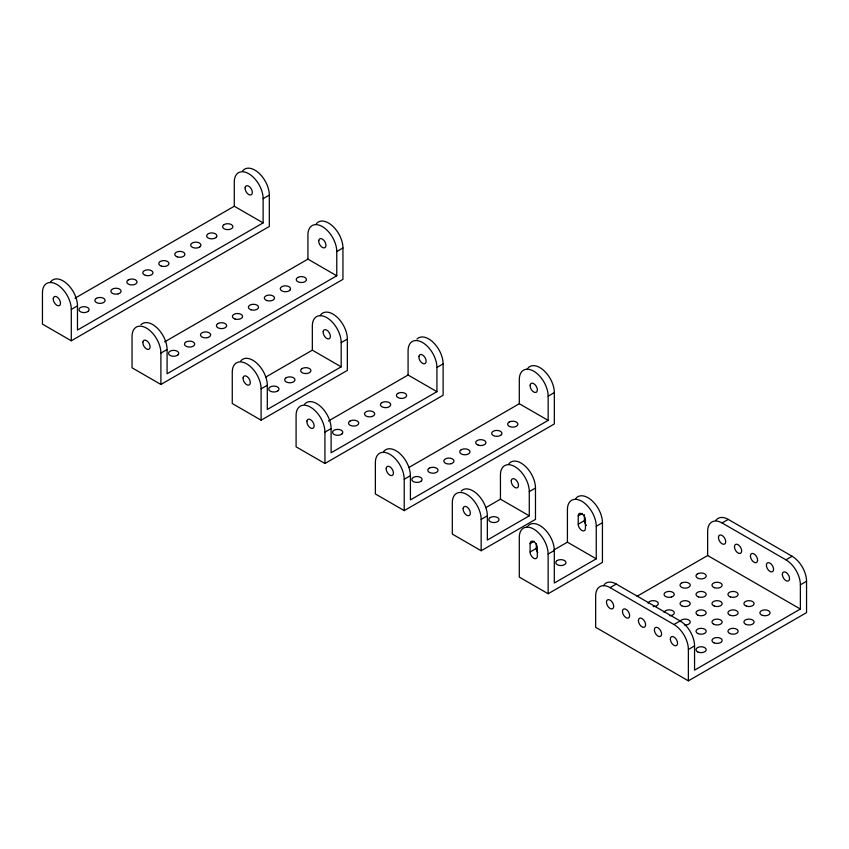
<?xml version="1.0" encoding="UTF-8"?>
<svg xmlns="http://www.w3.org/2000/svg" width="849" height="849" viewBox="0 0 849 849"><rect width="100%" height="100%" fill="white"/><g stroke="black" fill="none" stroke-linecap="round" stroke-linejoin="round"><path stroke-width="1.27" d="M578.233 524.194L578.233 515.874A5.094 2.94 60 0 1 581.841 513.783A5.094 2.94 60 0 1 585.439 520.034L585.439 528.354A5.094 2.94 60 0 1 581.841 530.445A5.094 2.94 60 0 1 578.233 524.194L584.409 520.628L584.409 514.674M74.988 298.201L234.282 206.233L263.126 222.884L263.126 198.666A20.397 11.78 60 0 0 248.704 173.695A20.397 11.78 60 0 0 234.282 182.015L234.282 206.233M71.295 309.429A20.397 11.78 60 0 0 56.872 284.447A20.397 11.78 60 0 0 42.45 292.767L42.45 324.127L71.295 340.778L71.295 309.429L77.471 305.852A20.397 11.78 60 0 0 66.424 283.279A20.397 11.78 60 0 0 50.208 282.547M263.126 198.666L269.313 195.1A20.397 11.78 60 0 0 258.796 173.005A20.397 11.78 60 0 0 242.591 170.978M263.126 222.884L77.471 330.07L77.471 305.852M71.295 340.778L269.313 226.46L269.313 195.1M164.61 341.871L307.922 259.125L336.766 275.787L336.766 251.569A20.397 11.78 60 0 0 322.344 226.587A20.397 11.78 60 0 0 307.922 234.908L307.922 259.125M160.896 353.099A20.397 11.78 60 0 0 146.474 328.117A20.397 11.78 60 0 0 132.051 336.448L132.051 367.808L160.896 384.459L160.896 353.099L167.083 349.533A20.397 11.78 60 0 0 157.118 327.937A20.397 11.78 60 0 0 140.987 324.679M336.766 251.569L342.943 247.993A20.397 11.78 60 0 0 332.437 225.898A20.397 11.78 60 0 0 316.231 223.871M336.766 275.787L167.083 373.751L167.083 349.533M160.896 384.459L342.943 279.353L342.943 247.993M265.726 377.083L312.336 350.17L341.181 366.832L341.181 342.614A20.397 11.78 60 0 0 326.759 317.632A20.397 11.78 60 0 0 312.336 325.952L312.336 350.17M261.11 388.831A20.397 11.78 60 0 0 246.688 363.85A20.397 11.78 60 0 0 232.265 372.18L232.265 403.54L261.11 420.191L261.11 388.831L267.297 385.266A20.397 11.78 60 0 0 256.791 363.17A20.397 11.78 60 0 0 240.575 361.133M341.181 342.614L347.358 339.038A20.397 11.78 60 0 0 336.3 316.465A20.397 11.78 60 0 0 320.084 315.732M341.181 366.832L267.297 409.483L267.297 385.266M261.11 420.191L347.358 370.397L347.358 339.038M328.436 421.008L408.082 375.025L436.927 391.676L436.927 367.468A20.397 11.78 60 0 0 422.505 342.487A20.397 11.78 60 0 0 408.082 350.807L408.082 375.025M324.934 432.12A20.397 11.78 60 0 0 310.511 407.149A20.397 11.78 60 0 0 296.089 415.469L296.089 446.829L324.934 463.48L324.934 432.12L331.11 428.554A20.397 11.78 60 0 0 320.604 406.459A20.397 11.78 60 0 0 304.398 404.432M436.927 367.468L443.114 363.892A20.397 11.78 60 0 0 433.149 342.306A20.397 11.78 60 0 0 417.018 339.048M436.927 391.676L331.11 452.772L331.11 428.554M324.934 463.48L443.114 395.252L443.114 363.892M409.112 467.353L519.312 403.731L548.157 420.382L548.157 396.165A20.397 11.78 60 0 0 533.734 371.183A20.397 11.78 60 0 0 519.312 379.514L519.312 403.731M404.22 479.261A20.397 11.78 60 0 0 389.797 454.279A20.397 11.78 60 0 0 375.375 462.609L375.375 493.959L404.22 510.61L404.22 479.261L410.407 475.695A20.397 11.78 60 0 0 399.9 453.599A20.397 11.78 60 0 0 383.684 451.562M548.157 396.165L554.333 392.599A20.397 11.78 60 0 0 544.368 371.002A20.397 11.78 60 0 0 528.248 367.744M548.157 420.382L410.407 499.912L410.407 475.695M404.22 510.61L554.333 423.948L554.333 392.599M485.713 507.681L500.443 499.17L529.288 515.821L529.288 491.613A20.397 11.78 60 0 0 514.865 466.632A20.397 11.78 60 0 0 500.443 474.952L500.443 499.17M481.16 519.397A20.397 11.78 60 0 0 466.738 494.415A20.397 11.78 60 0 0 452.315 502.746L452.315 534.095L481.16 550.746L481.16 519.397L487.347 515.831A20.397 11.78 60 0 0 477.382 494.235A20.397 11.78 60 0 0 461.251 490.977M529.288 491.613L535.475 488.037A20.397 11.78 60 0 0 524.969 465.942A20.397 11.78 60 0 0 508.753 463.915M529.288 515.821L487.347 540.049L487.347 515.831M481.16 550.746L535.475 519.397L535.475 488.037M530.105 543.657A5.094 2.94 60 0 1 533.713 541.577A5.094 2.94 60 0 1 537.311 547.817L537.311 556.148A5.094 2.94 60 0 1 533.713 558.228A5.094 2.94 60 0 1 530.105 551.977L530.105 543.657L534.223 541.28M578.233 515.874L582.35 513.486M530.105 551.977L536.281 548.412L536.281 543.657M553.813 550.025L567.419 542.171L596.263 558.822L596.263 526.274A20.397 11.78 60 0 0 581.841 501.292A20.397 11.78 60 0 0 567.419 509.623L567.419 542.171M548.136 554.068A20.397 11.78 60 0 0 533.713 529.086A20.397 11.78 60 0 0 519.291 537.406L519.291 577.087L548.136 593.748L548.136 554.068L554.312 550.492A20.397 11.78 60 0 0 544.347 528.906A20.397 11.78 60 0 0 528.227 525.648M596.263 526.274L602.44 522.708A20.397 11.78 60 0 0 591.933 500.613A20.397 11.78 60 0 0 575.718 498.586M596.263 558.822L554.312 583.04L554.312 550.492M548.136 593.748L602.44 562.388L602.44 522.708M715.962 520.257A20.397 11.78 60 0 1 728.262 519.408L792.128 556.275A20.397 11.78 60 0 1 806.55 581.257L806.55 612.617L688.369 680.845L595.658 627.315L595.658 595.956A20.397 11.78 60 0 1 610.081 587.635L616.257 584.059L680.134 620.937A20.397 11.78 60 0 1 694.556 645.919L694.556 670.137L800.374 609.041L800.374 584.823A20.397 11.78 60 0 0 785.951 559.841L722.074 522.973A20.397 11.78 60 0 0 707.652 531.294L707.652 555.522L800.374 609.041M722.074 522.973L728.262 519.408M637.111 596.242L707.652 555.522M610.081 587.635L673.947 624.503L680.134 620.937M785.951 559.841L792.128 556.275M688.369 680.845L688.369 649.485L694.556 645.919M800.374 584.823L806.55 581.257M653.199 606.557A5.094 2.94 0 0 0 656.203 605.995L656.808 605.687A5.094 2.94 0 0 0 656.808 601.527A5.094 2.94 0 0 0 649.602 601.527L649.082 601.877A5.094 2.94 0 0 0 648.169 603.151M603.416 585.736A20.397 11.78 60 0 1 603.968 584.919M604.594 584.186A20.397 11.78 60 0 1 616.257 584.059M664.12 612.426A5.094 2.94 0 0 1 669.415 609.89A5.094 2.94 0 0 1 674.265 612.713A5.094 2.94 0 0 1 669.808 615.748M680.081 621.648A5.094 2.94 0 0 1 685.833 619.133A5.094 2.94 0 0 1 690.184 622.444A5.094 2.94 0 0 1 684.443 624.96M673.947 624.503A20.397 11.78 60 0 1 688.369 649.485M537.767 552.635A5.094 2.94 60 0 1 536.281 548.412M527.038 527.187A20.397 11.78 60 0 1 527.59 526.369M586.383 525.478A5.094 2.94 60 0 1 584.409 520.628M527.059 369.283A20.397 11.78 60 0 1 527.622 368.466M53.307 298.392L53.264 299.018A5.094 2.94 60 0 0 56.872 305.258A5.094 2.94 60 0 0 60.481 303.178L60.438 302.499A5.094 2.94 60 0 0 56.872 296.938A5.094 2.94 60 0 0 53.307 298.392M142.919 342.073L142.876 342.688A5.094 2.94 60 0 0 146.474 348.939A5.094 2.94 60 0 0 150.082 346.859L150.04 346.18A5.094 2.94 60 0 0 146.474 340.608A5.094 2.94 60 0 0 142.919 342.073M245.149 187.64L245.096 188.266A5.094 2.94 60 0 0 248.704 194.506A5.094 2.94 60 0 0 252.312 192.426L252.27 191.747A5.094 2.94 60 0 0 248.704 186.186A5.094 2.94 60 0 0 245.149 187.64M243.132 377.805L243.09 378.421A5.094 2.94 60 0 0 246.688 384.671A5.094 2.94 60 0 0 250.296 382.591L250.253 381.912A5.094 2.94 60 0 0 246.688 376.34A5.094 2.94 60 0 0 243.132 377.805M318.778 240.532L318.736 241.158A5.094 2.94 60 0 0 322.344 247.399A5.094 2.94 60 0 0 325.952 245.319L325.91 244.639A5.094 2.94 60 0 0 322.344 239.078A5.094 2.94 60 0 0 318.778 240.532M306.945 421.093L306.903 421.72A5.094 2.94 60 0 0 310.511 427.96A5.094 2.94 60 0 0 314.119 425.88L314.066 425.2A5.094 2.94 60 0 0 310.511 419.639A5.094 2.94 60 0 0 306.945 421.093M323.193 331.577L323.151 332.203A5.094 2.94 60 0 0 326.759 338.443A5.094 2.94 60 0 0 330.357 336.363L330.314 335.684A5.094 2.94 60 0 0 326.759 330.123A5.094 2.94 60 0 0 323.193 331.577M386.242 468.224L386.199 468.85A5.094 2.94 60 0 0 389.797 475.1A5.094 2.94 60 0 0 393.405 473.02L393.363 472.341A5.094 2.94 60 0 0 389.797 466.77A5.094 2.94 60 0 0 386.242 468.224M418.95 356.431L418.897 357.058A5.094 2.94 60 0 0 422.505 363.298A5.094 2.94 60 0 0 426.113 361.218L426.071 360.538A5.094 2.94 60 0 0 422.505 354.978A5.094 2.94 60 0 0 418.95 356.431M463.183 508.36L463.13 508.986A5.094 2.94 60 0 0 466.738 515.237A5.094 2.94 60 0 0 470.346 513.146L470.304 512.478A5.094 2.94 60 0 0 466.738 506.906A5.094 2.94 60 0 0 463.183 508.36M511.31 480.576L511.268 481.203A5.094 2.94 60 0 0 514.865 487.443A5.094 2.94 60 0 0 518.474 485.363L518.431 484.683A5.094 2.94 60 0 0 514.865 479.123A5.094 2.94 60 0 0 511.31 480.576M530.169 385.128L530.126 385.754A5.094 2.94 60 0 0 533.734 391.994A5.094 2.94 60 0 0 537.343 389.914L537.29 389.245A5.094 2.94 60 0 0 533.734 383.674A5.094 2.94 60 0 0 530.169 385.128M606.515 601.58L606.473 602.206A5.094 2.94 60 0 0 610.081 608.446A5.094 2.94 60 0 0 613.689 606.366L613.647 605.687A5.094 2.94 60 0 0 610.081 600.126A5.094 2.94 60 0 0 606.515 601.58M718.519 536.918L718.477 537.544A5.094 2.94 60 0 0 722.074 543.784A5.094 2.94 60 0 0 725.683 541.704L725.64 541.036A5.094 2.94 60 0 0 722.074 535.464A5.094 2.94 60 0 0 718.519 536.918M216.304 237.221L215.89 237.624A5.094 2.94 0 0 1 208.164 237.975A5.094 2.94 0 0 1 208.769 233.507L209.448 233.263A5.094 2.94 0 0 1 215.37 233.804A5.094 2.94 0 0 1 216.304 237.221M185.475 342.37L185.061 342.763A5.094 2.94 0 0 0 185.995 346.18A5.094 2.94 0 0 0 191.916 346.721L193.201 346.18A5.094 2.94 0 0 0 193.201 342.009A5.094 2.94 0 0 0 185.995 342.009L185.475 342.37M289.944 290.125L289.01 290.867A5.094 2.94 0 0 1 281.794 290.867A5.094 2.94 0 0 1 281.794 286.707L283.088 286.166A5.094 2.94 0 0 1 289.01 286.707A5.094 2.94 0 0 1 289.944 290.125M501.334 434.72L500.921 435.113A5.094 2.94 0 0 1 493.184 435.463A5.094 2.94 0 0 1 493.8 430.995L494.479 430.761A5.094 2.94 0 0 1 500.401 431.303A5.094 2.94 0 0 1 501.334 434.72M96.393 298.339L95.873 298.689A5.094 2.94 0 0 0 96.393 302.499A5.094 2.94 0 0 0 102.994 302.796L103.599 302.499A5.094 2.94 0 0 0 103.599 298.339A5.094 2.94 0 0 0 96.393 298.339M128.326 279.905L127.806 280.255A5.094 2.94 0 0 0 128.05 283.895A5.094 2.94 0 0 0 134.248 284.606L134.927 284.362A5.094 2.94 0 0 0 135.532 279.905L134.927 279.597A5.094 2.94 0 0 0 128.326 279.905M88.147 311.371L87.627 311.721A5.094 2.94 0 0 1 80.422 311.721A5.094 2.94 0 0 1 80.422 307.561L81.026 307.253A5.094 2.94 0 0 1 87.627 307.561A5.094 2.94 0 0 1 88.147 311.371M224.125 224.592L223.605 224.943A5.094 2.94 0 0 0 224.125 228.752A5.094 2.94 0 0 0 230.726 229.05L231.862 228.402A5.094 2.94 0 0 0 231.342 224.592A5.094 2.94 0 0 0 224.73 224.285L224.125 224.592M199.918 246.836L199.398 247.186A5.094 2.94 0 0 1 192.192 247.186A5.094 2.94 0 0 1 192.192 243.026L192.797 242.729A5.094 2.94 0 0 1 199.398 243.026A5.094 2.94 0 0 1 199.918 246.836M217.928 323.575L217.408 323.925A5.094 2.94 0 0 0 217.652 327.565A5.094 2.94 0 0 0 223.849 328.276L224.529 328.043A5.094 2.94 0 0 0 225.144 323.575L224.529 323.278A5.094 2.94 0 0 0 217.928 323.575M177.759 355.041L177.239 355.391A5.094 2.94 0 0 1 170.023 355.391A5.094 2.94 0 0 1 170.023 351.231L170.638 350.934A5.094 2.94 0 0 1 177.239 351.231A5.094 2.94 0 0 1 177.759 355.041M297.766 277.485L297.246 277.835A5.094 2.94 0 0 0 297.766 281.645A5.094 2.94 0 0 0 304.367 281.942L304.971 281.645A5.094 2.94 0 0 0 304.971 277.485A5.094 2.94 0 0 0 297.766 277.485M286.209 377.741L285.688 378.102A5.094 2.94 0 0 0 286.209 381.912A5.094 2.94 0 0 0 292.809 382.209L293.425 381.912A5.094 2.94 0 0 0 293.425 377.741A5.094 2.94 0 0 0 286.209 377.741M302.18 368.53L301.66 368.88A5.094 2.94 0 0 0 302.18 372.69A5.094 2.94 0 0 0 308.781 372.987L309.386 372.69A5.094 2.94 0 0 0 309.386 368.53A5.094 2.94 0 0 0 302.18 368.53M277.973 390.773L277.453 391.124A5.094 2.94 0 0 1 270.237 391.124A5.094 2.94 0 0 1 270.237 386.964L270.852 386.666A5.094 2.94 0 0 1 277.453 386.964A5.094 2.94 0 0 1 277.973 390.773M350.021 421.04L349.501 421.391A5.094 2.94 0 0 0 350.021 425.2A5.094 2.94 0 0 0 356.633 425.498L357.238 425.2A5.094 2.94 0 0 0 357.238 421.04A5.094 2.94 0 0 0 350.021 421.04M381.965 402.596L381.445 402.957A5.094 2.94 0 0 0 381.689 406.597A5.094 2.94 0 0 0 387.876 407.308L388.566 407.064A5.094 2.94 0 0 0 389.171 402.596L388.566 402.299A5.094 2.94 0 0 0 381.965 402.596M397.926 393.384L397.406 393.734A5.094 2.94 0 0 0 397.926 397.544A5.094 2.94 0 0 0 404.527 397.841L405.143 397.544A5.094 2.94 0 0 0 405.143 393.384A5.094 2.94 0 0 0 397.926 393.384M341.786 434.072L341.266 434.423A5.094 2.94 0 0 1 334.06 434.423A5.094 2.94 0 0 1 334.06 430.252L334.665 429.955A5.094 2.94 0 0 1 341.266 430.252A5.094 2.94 0 0 1 341.786 434.072M429.318 468.17L428.798 468.521A5.094 2.94 0 0 0 429.318 472.341A5.094 2.94 0 0 0 435.919 472.638L436.524 472.341A5.094 2.94 0 0 0 436.524 468.17A5.094 2.94 0 0 0 429.318 468.17M461.251 449.737L460.731 450.087A5.094 2.94 0 0 0 460.986 453.727A5.094 2.94 0 0 0 467.173 454.438L467.852 454.204A5.094 2.94 0 0 0 468.468 449.737L467.852 449.439A5.094 2.94 0 0 0 461.251 449.737M421.083 481.203L420.563 481.553A5.094 2.94 0 0 1 413.346 481.553A5.094 2.94 0 0 1 413.346 477.393L413.962 477.096A5.094 2.94 0 0 1 420.563 477.393A5.094 2.94 0 0 1 421.083 481.203M509.156 422.08L508.636 422.431A5.094 2.94 0 0 0 509.156 426.24A5.094 2.94 0 0 0 515.757 426.548L516.362 426.24A5.094 2.94 0 0 0 516.362 422.08A5.094 2.94 0 0 0 509.156 422.08M490.287 517.529L489.767 517.879A5.094 2.94 0 0 0 490.287 521.689A5.094 2.94 0 0 0 496.888 521.986L498.023 521.339A5.094 2.94 0 0 0 497.503 517.529A5.094 2.94 0 0 0 490.902 517.232L490.287 517.529M557.262 560.52L556.742 560.871A5.094 2.94 0 0 0 557.262 564.681A5.094 2.94 0 0 0 563.863 564.988L564.988 564.33A5.094 2.94 0 0 0 564.468 560.52A5.094 2.94 0 0 0 557.867 560.223L557.262 560.52M681.535 583.093L681.015 583.443A5.094 2.94 0 0 0 681.259 587.084A5.094 2.94 0 0 0 687.457 587.795L688.136 587.55A5.094 2.94 0 0 0 688.741 583.093L688.136 582.785A5.094 2.94 0 0 0 681.535 583.093M697.496 573.871L696.976 574.221A5.094 2.94 0 0 0 697.496 578.031A5.094 2.94 0 0 0 704.097 578.339L704.712 578.031A5.094 2.94 0 0 0 704.712 573.871A5.094 2.94 0 0 0 697.496 573.871M118.276 293.828L117.533 293.998A5.094 2.94 0 0 1 112.355 293.287L111.835 292.926A5.094 2.94 0 0 1 114.382 288.405L115.167 288.289A5.094 2.94 0 0 1 118.956 288.819L119.571 289.116A5.094 2.94 0 0 1 118.276 293.828M207.878 337.499L207.145 337.679A5.094 2.94 0 0 1 201.956 336.957L201.446 336.607A5.094 2.94 0 0 1 203.993 332.076L204.768 331.97A5.094 2.94 0 0 1 208.567 332.5L209.172 332.797A5.094 2.94 0 0 1 207.878 337.499M371.915 416.519L371.172 416.7A5.094 2.94 0 0 1 365.993 415.978L365.473 415.628A5.094 2.94 0 0 1 368.02 411.096L368.806 410.99A5.094 2.94 0 0 1 372.594 411.521L373.199 411.818A5.094 2.94 0 0 1 371.915 416.519M451.201 463.66L450.469 463.841A5.094 2.94 0 0 1 445.29 463.119L444.77 462.769A5.094 2.94 0 0 1 447.317 458.237L448.092 458.131A5.094 2.94 0 0 1 451.891 458.651L452.496 458.959A5.094 2.94 0 0 1 451.201 463.66M671.485 597.017L670.742 597.187A5.094 2.94 0 0 1 665.563 596.476L665.043 596.125A5.094 2.94 0 0 1 667.59 591.594L668.375 591.477A5.094 2.94 0 0 1 672.164 592.008L672.779 592.305A5.094 2.94 0 0 1 671.485 597.017M698.334 596.858A5.094 2.94 0 0 0 706.198 594.544A5.094 2.94 0 0 0 698.791 591.764A5.094 2.94 0 0 0 698.334 596.858M681.736 605.804A5.094 2.94 0 0 0 690.131 604.212A5.094 2.94 0 0 0 683.541 600.816A5.094 2.94 0 0 0 681.736 605.804M714.296 606.08A5.094 2.94 0 0 0 722.159 603.756A5.094 2.94 0 0 0 714.752 600.986A5.094 2.94 0 0 0 714.296 606.08M697.708 615.026A5.094 2.94 0 0 0 706.092 613.424A5.094 2.94 0 0 0 699.512 610.028A5.094 2.94 0 0 0 697.708 615.026M697.974 633.587A5.094 2.94 0 0 0 706.156 631.667A5.094 2.94 0 0 0 699.183 628.536A5.094 2.94 0 0 0 697.974 633.587M730.267 615.302A5.094 2.94 0 0 0 738.131 612.978A5.094 2.94 0 0 0 730.724 610.208A5.094 2.94 0 0 0 730.267 615.302M713.669 624.238A5.094 2.94 0 0 0 722.064 622.646A5.094 2.94 0 0 0 715.474 619.25A5.094 2.94 0 0 0 713.669 624.238M713.945 642.81A5.094 2.94 0 0 0 722.128 640.878A5.094 2.94 0 0 0 715.145 637.758A5.094 2.94 0 0 0 713.945 642.81M762.391 615.366A5.094 2.94 0 0 0 770.075 612.851A5.094 2.94 0 0 0 762.455 610.272A5.094 2.94 0 0 0 762.391 615.366M697.74 651.915A5.094 2.94 0 0 0 706.103 650.281A5.094 2.94 0 0 0 699.47 646.917A5.094 2.94 0 0 0 697.74 651.915M746.229 624.514A5.094 2.94 0 0 0 754.103 622.2A5.094 2.94 0 0 0 746.685 619.42A5.094 2.94 0 0 0 746.229 624.514M729.641 633.46A5.094 2.94 0 0 0 738.036 631.868A5.094 2.94 0 0 0 731.445 628.472A5.094 2.94 0 0 0 729.641 633.46M730.458 596.932A5.094 2.94 0 0 0 738.142 594.406A5.094 2.94 0 0 0 730.522 591.827A5.094 2.94 0 0 0 730.458 596.932M746.43 606.144A5.094 2.94 0 0 0 754.103 603.628A5.094 2.94 0 0 0 746.483 601.05A5.094 2.94 0 0 0 746.43 606.144M714.487 587.71A5.094 2.94 0 0 0 722.17 585.194A5.094 2.94 0 0 0 714.55 582.616A5.094 2.94 0 0 0 714.487 587.71M734.481 547.372A5.094 2.94 60 0 0 740.264 553.41A5.094 2.94 60 0 0 739.394 545.758A5.094 2.94 60 0 0 734.481 547.372M750.42 556.275A5.094 2.94 60 0 0 756.034 562.675A5.094 2.94 60 0 0 755.589 555.235A5.094 2.94 60 0 0 750.42 556.275M782.343 574.423A5.094 2.94 60 0 0 787.745 581.151A5.094 2.94 60 0 0 787.745 573.935A5.094 2.94 60 0 0 782.343 574.423M766.467 566.177A5.094 2.94 60 0 0 772.431 571.748A5.094 2.94 60 0 0 771.051 563.927A5.094 2.94 60 0 0 766.467 566.177M622.519 612.32A5.094 2.94 60 0 0 628.451 617.998A5.094 2.94 60 0 0 627.178 610.208A5.094 2.94 60 0 0 622.519 612.32M638.406 620.746A5.094 2.94 60 0 0 643.892 627.358A5.094 2.94 60 0 0 643.744 620.067A5.094 2.94 60 0 0 638.406 620.746M670.349 639.265A5.094 2.94 60 0 0 675.889 645.792A5.094 2.94 60 0 0 675.613 638.427A5.094 2.94 60 0 0 670.349 639.265M654.43 630.595A5.094 2.94 60 0 0 660.289 636.474A5.094 2.94 60 0 0 659.238 628.759A5.094 2.94 60 0 0 654.43 630.595M478.274 445.152A5.094 2.94 0 0 0 485.925 442.594A5.094 2.94 0 0 0 478.274 440.047A5.094 2.94 0 0 0 478.274 445.152M161.31 266.098A5.094 2.94 0 0 0 168.962 263.54A5.094 2.94 0 0 0 161.31 260.993A5.094 2.94 0 0 0 161.31 266.098M177.282 256.876A5.094 2.94 0 0 0 184.933 254.329A5.094 2.94 0 0 0 177.282 251.782A5.094 2.94 0 0 0 177.282 256.876M145.349 275.309A5.094 2.94 0 0 0 152.99 272.762A5.094 2.94 0 0 0 145.349 270.215A5.094 2.94 0 0 0 145.349 275.309M250.922 309.768A5.094 2.94 0 0 0 258.563 307.221A5.094 2.94 0 0 0 250.922 304.674A5.094 2.94 0 0 0 250.922 309.768M234.95 318.991A5.094 2.94 0 0 0 242.602 316.444A5.094 2.94 0 0 0 234.95 313.886A5.094 2.94 0 0 0 234.95 318.991M266.883 300.557A5.094 2.94 0 0 0 274.535 297.999A5.094 2.94 0 0 0 266.883 295.452A5.094 2.94 0 0 0 266.883 300.557"/></g></svg>
